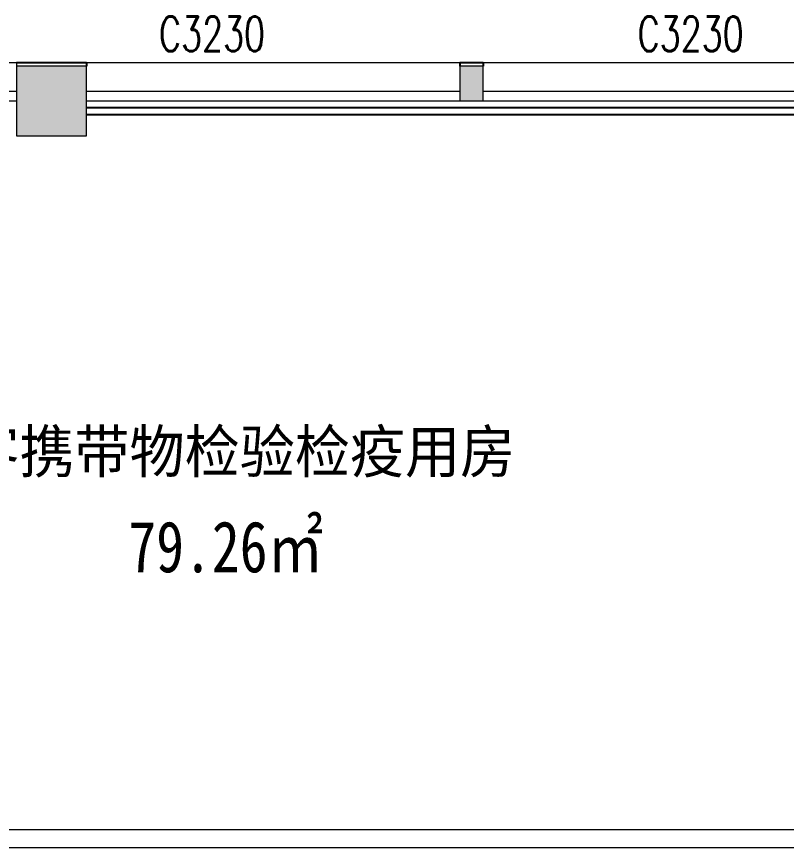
# Model space of a CAD drawing. Header units: millimetres. Extents: x 33621 to 401573, y -91663 to 133135.
# Drawn here: x 352831 to 359430, y -49375 to -42249 of the extents above; entities that cross this region are included whole.
import ezdxf

# ---------------------------------------------------------------- set-up
doc = ezdxf.new("R2010")
doc.units = ezdxf.units.MM
doc.header["$LTSCALE"] = 10
doc.layers.get('0').update_dxf_attribs({"color": 253})
for name, color, linetype in [('3', 253, 'Continuous'), ('FC-Text Annotation', 253, 'Continuous'), ('SURFACE', 253, 'Continuous'), ('WINDOW_TEXT', 253, 'Continuous')]:
    doc.layers.add(name, color=color, linetype=linetype)
for name, color, linetype, lineweight in [('COLUMN', 253, 'Continuous', 0), ('FF-Text【平面文字】', 253, 'Continuous', 0), ('PUB_HATCH', 253, 'Continuous', 0), ('WALL', 253, 'Continuous', 0), ('Wall【墙体】', 253, 'Continuous', 0), ('WINDOW', 253, 'Continuous', 0)]:
    doc.layers.add(name, color=color, linetype=linetype, lineweight=lineweight)
doc.styles.add('_TCH_WINDOW', font='SIMPLEX', dxfattribs={"bigfont": 'GBCBIG'})
doc.styles.add('文字', font='')
doc.styles.get('文字').set_extended_font_data('SimSun')

# ---------------------------------------------------------------- blocks, each defined once
blk = doc.blocks.new('$WINLIB2D$00000004')
for p, q in [((-0.5, 0.5), (0.5, 0.5)), ((-0.5, 0.5), (-0.5, -0.5)), ((0.5, -0.5), (0.5, 0.5)), ((-0.5, 0.2405796575893152), (0.5, 0.2405796575893152)), ((-0.5, -0.5), (0.5, -0.5))]:
    blk.add_line(p, q)

msp = doc.modelspace()

# ---------------------------------------------------------------- hatches: boundary and pattern name
at = {"layer": 'PUB_HATCH'}
for points in [[(352830.5022836053, -43272.59737136294), (353430.5022836053, -43272.59737136294), (353430.5022836053, -42672.59737136295), (352830.5022836053, -42672.59737136295)], [(356630.5022836176, -42972.59737137482), (356830.5022836177, -42972.59737137482), (356830.5022836177, -42672.59737135805), (356630.5022836176, -42672.59737135805)]]:
    msp.add_hatch(color=256, dxfattribs=at).paths.add_polyline_path(points)

# ---------------------------------------------------------------- linework, layer by layer
at = {"layer": '3'}
for p, q in [((360030.5022835841, -43032.59736887445), (353430.5022836325, -43032.59736810868)), ((360030.5022835776, -43092.59736887446), (353430.5022836256, -43092.59736810867))]:
    msp.add_line(p, q, dxfattribs=at)
at = {"layer": 'COLUMN'}
for p, q in [((353430.5022836053, -42672.59737136295), (352830.5022836053, -42672.59737136295)), ((352830.5022837194, -42972.59737135643), (352830.5022836053, -43272.59737136294)), ((353430.5022836053, -43272.59737136294), (353430.5022835159, -42972.59737137412)), ((352830.5022836053, -43272.59737136294), (353430.5022836053, -43272.59737136294))]:
    msp.add_line(p, q, dxfattribs=at)
at = {"layer": 'SURFACE'}
for p, q in [((352830.5022835716, -42642.59737135806), (353130.5022836055, -42642.59737136272)), ((353130.5022836055, -42642.59737136272), (353430.5022836643, -42642.59737135806)), ((353430.5022836643, -42642.59737135806), (353430.5022836643, -42672.59737136272)), ((356630.5022835716, -42642.59737135806), (356630.5022835716, -42672.59737136272)), ((356630.5022835716, -42642.59737135806), (356830.5022836642, -42642.59737135806)), ((356830.5022836642, -42642.59737135806), (356830.5022836642, -42672.59737136272))]:
    msp.add_line(p, q, dxfattribs=at)
at = {"layer": 'WALL'}
for p, q in [((356830.5022836177, -42672.59737135805), (356630.5022836176, -42672.59737135805)), ((356630.5022836176, -42672.59737135805), (356630.5022836176, -42972.59737137482)), ((356830.5022836177, -42972.59737137482), (356830.5022836177, -42672.59737135805)), ((356630.5022836176, -42972.59737137482), (356830.5022836177, -42972.59737137482))]:
    msp.add_line(p, q, dxfattribs=at)
at = {"layer": 'Wall【墙体】', "color": 6}
for p, q in [((360255.5022835878, -49225.32031536555), (350532.7170733817, -49225.32031535949)), ((350532.7170733817, -49375.32031537323), (360405.6264247045, -49375.32031536601))]:
    msp.add_line(p, q, dxfattribs=at)

# ---------------------------------------------------------------- block references
at = {"layer": 'WINDOW'}
ref = msp.add_blockref('$WINLIB2D$00000004', (351230.5022836056, -42807.59737136271), dxfattribs=dict(at, xscale=3200, yscale=-330, zscale=3200))
ref.add_attrib('A', 'C3230', (350955.3161225242, -42546.34737136295), dxfattribs={"layer": 'WINDOW_TEXT', "height": 297.5, "style": '_TCH_WINDOW', "width": 0.7058823529411766})
ref = msp.add_blockref('$WINLIB2D$00000004', (355030.5022835944, -42807.59737136271), dxfattribs=dict(at, xscale=3200, yscale=-330, zscale=3200))
ref.add_attrib('A', 'C3230', (354052.0413563026, -42546.34737135853), dxfattribs={"layer": 'WINDOW_TEXT', "height": 297.5, "style": '_TCH_WINDOW', "width": 0.7058823529411766})
ref = msp.add_blockref('$WINLIB2D$00000004', (358430.5022836101, -42807.59737136271), dxfattribs=dict(at, xscale=3200, yscale=-330, zscale=3200))
ref.add_attrib('A', 'C3230', (358155.3161225289, -42546.3473713988), dxfattribs={"layer": 'WINDOW_TEXT', "height": 297.5, "style": '_TCH_WINDOW', "width": 0.7058823529411766})

# ---------------------------------------------------------------- texts
at = {"layer": 'FC-Text Annotation', "style": '文字', "width": 0.8}
msp.add_text('79.26㎡', height=438.5811050578959, dxfattribs=at).set_placement((353788.2814233333, -47015.46169971242))
at = {"layer": 'FF-Text【平面文字】', "style": '文字', "width": 0.95}
msp.add_text('旅客携带物检验检疫用房', height=364.5519502286965, dxfattribs=at).set_placement((351908.9259945441, -46161.92381865378, 0.0004403542096795))

doc.saveas('drawing.dxf')
